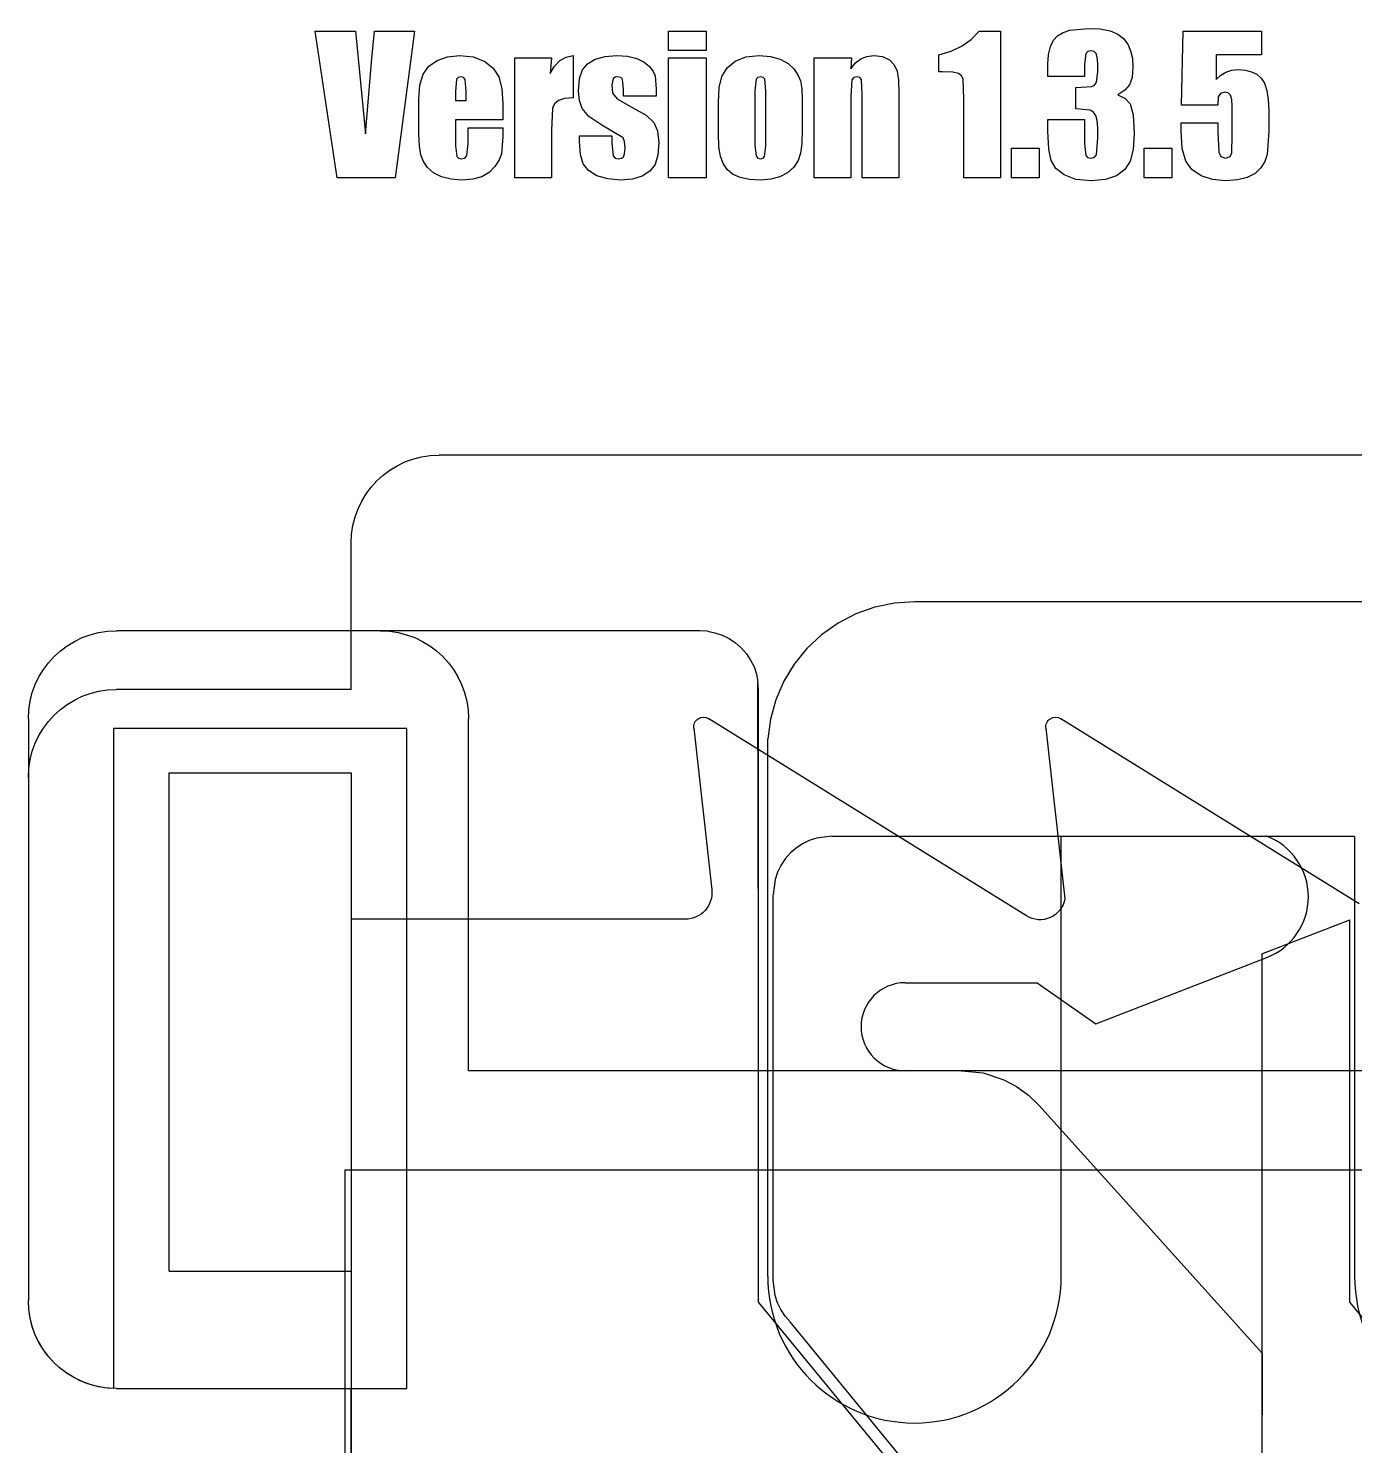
# Model space of a CAD drawing. Header units: millimetres. Extents: x -658 to 1307, y -81 to 472.
# Drawn here: x 584.38 to 629.58, y 417.04 to 465.36 of the extents above; entities that cross this region are included whole.
import ezdxf

# ---------------------------------------------------------------- set-up
doc = ezdxf.new("R2010")
doc.units = ezdxf.units.MM
doc.layers.get('0').update_dxf_attribs({"true_color": 0xffffff})
for name, color, linetype, true_color in [('gears', 134, 'Continuous', 0x009987), ('Layer2', 36, 'Continuous', 0x664400), ('Layer3', 134, 'Continuous', 0x009987), ('Layer4', 252, 'Continuous', 0x777799), ('Layer5', 134, 'Continuous', 0x009987), ('version_135', 190, 'Continuous', 0x9900ff)]:
    doc.layers.add(name, color=color, linetype=linetype, true_color=true_color)

# ---------------------------------------------------------------- blocks, each defined once
blk = doc.blocks.new('Group_21')
for p, q in [((2.224, 95.786, 0.001), (2.223, 95.786, -4.499)), ((2.608, 95.863, 0.001), (2.608, 95.863, -4.499)), ((97.2, 95.888), (3, 95.888, 0.001)), ((97.2, 95.888, -4.5), (3, 95.888, -4.499)), ((3, 95.888, 0.001), (3, 95.888, -4.499)), ((1.174, 95.268, 0.001), (1.174, 95.268, -4.499)), ((1.5, 95.486, 0.001), (1.5, 95.486, -4.499)), ((1.852, 95.66, 0.001), (1.852, 95.66, -4.499)), ((0.62, 94.715, 0.001), (0.62, 94.715, -4.499)), ((0.879, 95.01, 0.001), (0.879, 95.01, -4.499)), ((0.402, 94.388, 0.001), (0.402, 94.388, -4.499)), ((0.228, 94.036, 0.001), (0.228, 94.036, -4.499)), ((0.026, 93.28, 0.001), (0.026, 93.28, -4.499)), ((0.102, 93.665, 0.001), (0.102, 93.665, -4.499)), ((0, 87.899, -0.001), (0, 92.888, 0.001)), ((0, 87.899, -4.501), (0, 92.888, -4.499)), ((0, 92.888, 0.001), (0, 92.888, -4.499)), ((19.2, 90.888), (18.517, 90.841)), ((19.2, 90.888, -4.5), (18.517, 90.841, -4.5)), ((97.2, 90.888), (19.2, 90.888)), ((97.2, 90.888, -4.5), (19.2, 90.888, -4.5)), ((19.2, 90.888), (19.2, 90.888, -4.5)), ((17.201, 90.472), (16.593, 90.157)), ((17.201, 90.472, -4.5), (16.593, 90.157, -4.5)), ((17.846, 90.702), (17.201, 90.472)), ((17.846, 90.702, -4.5), (17.201, 90.472, -4.5)), ((17.201, 90.472), (17.201, 90.472, -4.5)), ((18.517, 90.841), (17.846, 90.702)), ((18.517, 90.841, -4.5), (17.846, 90.702, -4.5)), ((17.846, 90.702), (17.846, 90.702, -4.5)), ((18.517, 90.841), (18.517, 90.841, -4.5)), ((16.593, 90.157), (16.034, 89.761)), ((16.593, 90.157, -4.5), (16.034, 89.761, -4.5)), ((16.593, 90.157), (16.593, 90.157, -4.5)), ((16.034, 89.761), (15.533, 89.293)), ((16.034, 89.761, -4.5), (15.533, 89.293, -4.5)), ((16.034, 89.761), (16.034, 89.761, -4.5)), ((15.533, 89.293), (15.102, 88.762)), ((15.533, 89.293, -4.5), (15.102, 88.762, -4.5)), ((15.533, 89.293), (15.533, 89.293, -4.5)), ((15.102, 88.762), (14.747, 88.176)), ((15.102, 88.762, -4.5), (14.747, 88.176, -4.5)), ((14.747, 88.176), (14.475, 87.547)), ((14.747, 88.176, -4.5), (14.475, 87.547, -4.5)), ((14.747, 88.176), (14.747, 88.176, -4.5)), ((-9.5, 87.498, 0.001), (-9.5, 87.498, -4.499)), ((-9.148, 87.671, 0.001), (-9.148, 87.671, -4.499)), ((-8.776, 87.797, 0.001), (-8.777, 87.797, -4.499)), ((-8.392, 87.874, 0.001), (-8.392, 87.874, -4.499)), ((0, 87.899, -0.001), (-8, 87.899, 0.001)), ((0, 87.899, -4.501), (-8, 87.899, -4.499)), ((-8, 87.899, 0.001), (-8, 87.899, -4.499)), ((0, 87.899, -0.001), (0, 87.899, -4.501)), ((14.475, 87.547), (14.291, 86.888)), ((14.475, 87.547, -4.5), (14.291, 86.888, -4.5)), ((14.475, 87.547), (14.475, 87.547, -4.5)), ((-10.121, 87.021, 0.001), (-10.121, 87.021, -4.499)), ((-9.826, 87.28, 0.001), (-9.826, 87.28, -4.499)), ((-10.38, 86.726, 0.001), (-10.38, 86.726, -4.499)), ((14.291, 86.888), (14.199, 86.209)), ((14.291, 86.888, -4.5), (14.199, 86.209, -4.5)), ((14.291, 86.888), (14.291, 86.888, -4.5)), ((-10.772, 86.047, 0.001), (-10.772, 86.048, -4.499)), ((-10.598, 86.399, 0.001), (-10.598, 86.399, -4.499)), ((14.2, 67.888), (14.199, 86.209)), ((14.2, 67.888, -4.5), (14.199, 86.209, -4.5)), ((14.199, 86.209), (14.199, 86.209, -4.5)), ((-10.898, 85.676, 0.001), (-10.898, 85.676, -4.499)), ((-10.974, 85.291, 0.001), (-10.974, 85.291, -4.499)), ((-11, 84.899, 0.001), (-11, 67.063, 0.003)), ((-11, 84.899, -4.499), (-11, 67.063, -4.497)), ((-11, 84.899, 0.001), (-11, 84.899, -4.499)), ((34.2, 82.888), (24.2, 82.888)), ((24.2, 67.888), (24.2, 82.888)), ((24.2, 67.888, -4.5), (24.2, 82.888, -4.5)), ((34.2, 82.888, -4.5), (24.2, 82.888, -4.5)), ((24.2, 82.888), (24.2, 82.888, -4.5)), ((34.2, 82.888), (34.2, 67.888)), ((34.2, 82.888, -4.5), (34.2, 67.888, -4.5)), ((34.2, 82.888), (34.2, 82.888, -4.5)), ((14.2, 67.888), (14.2, 67.888, -4.5)), ((24.2, 67.888), (24.2, 67.888, -4.5)), ((34.2, 67.888), (34.2, 67.888, -4.5)), ((-11, 67.063, 0.003), (-11, 67.063, -4.497)), ((-10.974, 66.671, 0.003), (-10.974, 66.671, -4.497)), ((-10.898, 66.287, 0.003), (-10.898, 66.287, -4.497)), ((14.37, 66.594), (14.37, 66.594, -4.5)), ((24.03, 66.594), (24.03, 66.594, -4.5)), ((-10.772, 65.915, 0.003), (-10.772, 65.915, -4.497)), ((-10.598, 65.563, 0.003), (-10.598, 65.563, -4.497)), ((-10.38, 65.237, 0.003), (-10.38, 65.237, -4.497)), ((14.87, 65.388), (14.87, 65.388, -4.5)), ((23.53, 65.388), (23.53, 65.388, -4.5)), ((-10.121, 64.942, 0.003), (-10.121, 64.942, -4.497)), ((-9.826, 64.683, 0.003), (-9.826, 64.683, -4.497)), ((-9.5, 64.465, 0.003), (-9.5, 64.465, -4.497)), ((-9.148, 64.291, 0.003), (-9.148, 64.291, -4.497)), ((15.664, 64.353), (15.664, 64.353, -4.5)), ((22.736, 64.353), (22.735, 64.353, -4.5)), ((-8.776, 64.165, 0.003), (-8.777, 64.165, -4.497)), ((-8.392, 64.089, 0.003), (-8.392, 64.089, -4.497)), ((-8, 64.063, 0.003), (0, 64.063, 0.003)), ((-8, 64.063, -4.497), (0, 64.063, -4.497)), ((-8, 64.063, 0.003), (-8, 64.063, -4.497)), ((0, -10.314, 0), (0, 64.063, 0.003)), ((0, -10.314, -4.5), (0, 64.063, -4.497)), ((0, 64.063, 0.003), (0, 64.063, -4.497)), ((16.7, 63.558), (16.7, 63.558, -4.5)), ((21.7, 63.558), (21.7, 63.558, -4.5)), ((17.906, 63.059), (17.906, 63.059, -4.5)), ((19.2, 62.888), (19.2, 62.888, -4.5)), ((20.494, 63.059), (20.494, 63.059, -4.5))]:
    blk.add_line(p, q)
at = {"color": 153, "true_color": 0x6495ed}
blk.add_line((15.102, 88.762), (15.102, 88.762, -4.5), dxfattribs=at)
at = {"extrusion": (0, 0, -1)}
for centre, start, end in [((-3, 92.888, -0.001), 360, 90), ((-3, 92.888, 4.499), 0, 90), ((8, 84.899, -0.001), 360, 90), ((8, 84.899, 4.499), 360, 90), ((8, 67.063, -0.003), 270, 360), ((8, 67.063, 4.497), 270, 360)]:
    blk.add_arc(centre, 3, start, end, dxfattribs=at)
for centre, end in [((19.2, 67.888), 0), ((19.2, 67.888, -4.5), 0), ((39.2, 67.888, -4.5), 360)]:
    blk.add_arc(centre, 5, 180, end)
blk = doc.blocks.new('Group_6')
for p, q in [((84.553, 100.05, 5), (84.318, 99.935, 5)), ((84.553, 100.05, 0), (84.318, 99.935, 0)), ((84.8, 100.134, 5), (84.553, 100.05, 5)), ((84.8, 100.134, 0), (84.553, 100.05, 0)), ((84.553, 100.05, 5), (84.553, 100.05, 0)), ((85.057, 100.185, 5), (84.8, 100.134, 5)), ((85.057, 100.185, 0), (84.8, 100.134, 0)), ((84.8, 100.134, 5), (84.8, 100.134, 0)), ((85.057, 100.185, 5), (85.057, 100.185, 0)), ((105.592, 100.177, 0), (105.592, 100.177, 5)), ((105.976, 100.1, 0), (105.976, 100.1, 5)), ((83.904, 99.617, 5), (83.731, 99.42, 5)), ((83.904, 99.617, 0), (83.731, 99.42, 0)), ((84.1, 99.789, 5), (83.904, 99.617, 5)), ((84.1, 99.789, 0), (83.904, 99.617, 0)), ((83.904, 99.617, 5), (83.904, 99.617, 0)), ((84.318, 99.935, 5), (84.1, 99.789, 5)), ((84.318, 99.935, 0), (84.1, 99.789, 0)), ((84.1, 99.789, 5), (84.1, 99.789, 0)), ((84.318, 99.935, 5), (84.318, 99.935, 0)), ((106.348, 99.974, 0), (106.348, 99.974, 5)), ((106.7, 99.801, 0), (106.7, 99.801, 5)), ((107.026, 99.583, 0), (107.026, 99.583, 5)), ((83.586, 99.203, 5), (83.47, 98.968, 5)), ((83.586, 99.203, 0), (83.47, 98.968, 0)), ((83.731, 99.42, 5), (83.586, 99.203, 5)), ((83.731, 99.42, 0), (83.586, 99.203, 0)), ((83.586, 99.203, 5), (83.586, 99.203, 0)), ((83.731, 99.42, 5), (83.731, 99.42, 0)), ((107.321, 99.324, 0), (107.321, 99.324, 5)), ((83.386, 98.72, 5), (83.335, 98.464, 5)), ((83.386, 98.72, 0), (83.335, 98.464, 0)), ((83.47, 98.968, 5), (83.386, 98.72, 5)), ((83.47, 98.968, 0), (83.386, 98.72, 0)), ((83.386, 98.72, 5), (83.386, 98.72, 0)), ((83.47, 98.968, 5), (83.47, 98.968, 0)), ((107.58, 99.029, 0), (107.58, 99.029, 5)), ((107.798, 98.703, 0), (107.798, 98.703, 5)), ((83.335, 98.464, 5), (83.335, 98.464, 0)), ((107.972, 98.351, 0), (107.972, 98.351, 5)), ((108.098, 97.979, 0), (108.098, 97.979, 5)), ((108.174, 97.594, 0), (108.174, 97.594, 5)), ((108.174, 76.975, 0), (108.174, 76.975, 5)), ((108.098, 76.59, 0), (108.098, 76.59, 5)), ((107.798, 75.866, 0), (107.798, 75.866, 5)), ((107.972, 76.218, 0), (107.972, 76.218, 5)), ((107.58, 75.54, 0), (107.58, 75.54, 5)), ((107.026, 74.986, 0), (107.026, 74.986, 5)), ((107.321, 75.245, 0), (107.321, 75.245, 5)), ((105.976, 74.468, 0), (105.976, 74.468, 5)), ((106.348, 74.595, 0), (106.348, 74.594, 5)), ((106.7, 74.768, 0), (106.7, 74.768, 5)), ((105.592, 74.392, 0), (105.592, 74.392, 5))]:
    blk.add_line(p, q)
at = {"color": 7, "true_color": 0xffffff}
for p, q in [((85.057, 100.185, 5), (85.318, 100.203, 5)), ((85.057, 100.185, 0), (105.2, 100.203, 0)), ((85.318, 100.203, 5), (105.2, 100.203, 5)), ((105.2, 100.203, 0), (105.2, 100.203, 5)), ((83.318, 89.063, 0), (83.335, 98.464, 0)), ((83.318, 98.203, 5), (83.335, 98.464, 5)), ((83.318, 89.063, 5), (83.318, 98.203, 5)), ((108.2, 97.203, 0), (108.2, 77.366, 0)), ((108.2, 97.203, 5), (108.2, 77.366, 5)), ((108.2, 97.203, 0), (108.2, 97.203, 5)), ((95.3, 96.866, 0), (105.3, 96.866, 0)), ((95.3, 74.366, 0), (95.3, 96.866, 0)), ((95.3, 96.866, 5), (105.3, 96.866, 5)), ((95.3, 74.366, 5), (95.3, 96.866, 5)), ((95.3, 96.866, 0), (95.3, 96.866, 5)), ((105.3, 96.866, 0), (105.3, 74.366, 0)), ((105.3, 96.866, 5), (105.3, 74.366, 5)), ((105.3, 96.866, 0), (105.3, 96.866, 5)), ((63.168, 77.298, 0), (63.168, 90.351, 0.001)), ((66.168, 89.189, 0.001), (63.168, 90.351, 0.001)), ((63.168, 77.298, 5), (63.168, 90.351, 5.001)), ((66.168, 89.189, 5.001), (63.168, 90.351, 5.001)), ((63.168, 90.351, 0.001), (63.168, 90.351, 5.001)), ((66.168, 89.189, 0.001), (66.168, 6.143, 0)), ((66.168, 89.189, 5.001), (66.168, 6.143, 5)), ((66.168, 89.189, 0.001), (66.168, 89.189, 5.001)), ((83.318, 77.298, 0), (83.318, 89.063, 0)), ((83.318, 77.298, 5), (83.318, 89.063, 5)), ((83.318, 89.063, 0), (83.318, 89.063, 5)), ((108.2, 77.366, 0), (108.2, 77.366, 5)), ((63.168, 77.298, 0), (52.319, 64.109, 0)), ((63.168, 77.298, 5), (52.319, 64.109, 5)), ((63.168, 77.298, 0), (63.168, 77.298, 5)), ((83.318, 77.298, 0), (72.469, 64.109, 0)), ((83.318, 77.298, 5), (72.469, 64.109, 5)), ((83.318, 77.298, 0), (83.318, 77.298, 5)), ((97.2, 74.366, 0), (95.3, 74.366, 0)), ((97.2, 74.366, 5), (95.3, 74.366, 5)), ((95.3, 74.366, 0), (95.3, 74.366, 5)), ((97.2, 74.366, 0), (97.2, 0)), ((97.2, 74.366, 5), (97.2, 0, 5)), ((97.2, 74.366, 0), (97.2, 74.366, 5)), ((105.3, 74.366, 0), (105.3, 74.366, 5))]:
    blk.add_line(p, q, dxfattribs=at)
for centre, start, end in [((105.2, 97.203, 0), 360, 90), ((105.2, 97.203, 5), 360, 90), ((105.2, 77.366, 0), 271.9092, 0), ((105.2, 77.366, 5), 271.9092, 0)]:
    blk.add_arc(centre, 3, start, end, dxfattribs=at)
blk = doc.blocks.new('Group_23')
for p, q in [((2, 81.732), (1.782, 81.587)), ((2, 81.732, 3.2), (1.782, 81.587, 3.2)), ((2.235, 81.848), (2, 81.732)), ((2.235, 81.848, 3.2), (2, 81.732, 3.2)), ((2, 81.732), (2, 81.732, 3.2)), ((2.482, 81.932), (2.235, 81.848)), ((2.482, 81.932, 3.2), (2.235, 81.848, 3.2)), ((2.235, 81.848), (2.235, 81.848, 3.2)), ((2.482, 81.932), (2.482, 81.932, 3.2)), ((3, 82), (3, 82, 3.2)), ((17.824, 82), (17.824, 82, 3.2)), ((18.22, 81.799), (18.22, 81.799, 3.2)), ((1.413, 81.218), (1.268, 81)), ((1.413, 81.218, 3.2), (1.268, 81, 3.2)), ((1.586, 81.414), (1.413, 81.218)), ((1.586, 81.414, 3.2), (1.413, 81.218, 3.2)), ((1.413, 81.218), (1.413, 81.218, 3.2)), ((1.782, 81.587), (1.586, 81.414)), ((1.782, 81.587, 3.2), (1.586, 81.414, 3.2)), ((1.586, 81.414), (1.586, 81.414, 3.2)), ((1.782, 81.587), (1.782, 81.587, 3.2)), ((18.568, 81.523), (18.568, 81.523, 3.2)), ((18.854, 81.184), (18.854, 81.184, 3.2)), ((1.152, 80.765), (1.068, 80.518)), ((1.152, 80.765, 3.2), (1.068, 80.518, 3.2)), ((1.268, 81), (1.152, 80.765)), ((1.268, 81, 3.2), (1.152, 80.765, 3.2)), ((1.152, 80.765), (1.152, 80.765, 3.2)), ((1.268, 81), (1.268, 81, 3.2)), ((19.067, 80.794), (19.067, 80.794, 3.2)), ((1.068, 80.518), (1.068, 80.518, 3.2)), ((19.199, 80.37), (19.199, 80.37, 3.2)), ((1, 80), (1, 80, 3.2)), ((19.243, 79.928), (19.243, 79.928, 3.2)), ((19.199, 79.487), (19.199, 79.487, 3.2)), ((19.067, 79.062), (19.067, 79.062, 3.2)), ((18.568, 78.333), (18.568, 78.333, 3.2)), ((18.854, 78.673), (18.854, 78.673, 3.2)), ((17.824, 77.857), (17.824, 77.857, 3.2)), ((18.22, 78.058), (18.22, 78.058, 3.2)), ((5.112, 76.949), (5.112, 76.949, 3.2)), ((5.5, 77), (5.5, 77, 3.2)), ((10, 77), (10, 77, 3.2)), ((4.439, 76.561), (4.439, 76.561, 3.2)), ((4.75, 76.799), (4.75, 76.799, 3.2)), ((4.051, 75.888), (4.051, 75.888, 3.2)), ((4.201, 76.25), (4.201, 76.25, 3.2)), ((4, 75.5), (4, 75.5, 3.2)), ((12, 75.6), (12, 75.6, 3.2)), ((4.051, 75.112), (4.051, 75.112, 3.2)), ((4.201, 74.75), (4.201, 74.75, 3.2)), ((4.439, 74.439), (4.439, 74.439, 3.2)), ((4.75, 74.201), (4.75, 74.201, 3.2)), ((5.112, 74.051), (5.112, 74.051, 3.2)), ((5.5, 74), (5.5, 74, 3.2)), ((7.418, 74), (7.418, 74, 3.2)), ((8.157, 73.922), (8.157, 73.922, 3.2)), ((8.863, 73.693), (8.863, 73.693, 3.2)), ((9.301, 73.46), (9.301, 73.46, 3.2)), ((9.702, 73.168), (9.702, 73.168, 3.2)), ((10.059, 72.824), (10.059, 72.824, 3.2)), ((1, 66.854), (1, 66.854, 3.2)), ((1.152, 66.088, 0), (1.068, 66.336, 0)), ((1.152, 66.088, 3.2), (1.068, 66.336, 3.2)), ((1.068, 66.336, 0), (1.068, 66.336, 3.2)), ((1.268, 65.854, 0), (1.152, 66.088, 0)), ((1.268, 65.854, 3.2), (1.152, 66.088, 3.2)), ((1.152, 66.088, 0), (1.152, 66.088, 3.2)), ((1.413, 65.636, 0), (1.268, 65.854, 0)), ((1.413, 65.636, 3.2), (1.268, 65.854, 3.2)), ((1.268, 65.854, 0), (1.268, 65.854, 3.2)), ((1.586, 65.439, 0), (1.413, 65.636, 0)), ((1.586, 65.439, 3.2), (1.413, 65.636, 3.2)), ((1.413, 65.636, 0), (1.413, 65.636, 3.2)), ((11.868, 52.903, 0), (1.586, 65.439, 0)), ((11.868, 52.903, 3.2), (1.586, 65.439, 3.2)), ((1.586, 65.439, 0), (1.586, 65.439, 3.2)), ((17.63, -5.06, 0), (17.676, 64.36, 0)), ((17.63, -5.06, 3.2), (17.676, 64.36, 3.2)), ((17.676, 64.36, 0), (17.676, 64.36, 3.2))]:
    blk.add_line(p, q)
at = {"color": 251, "true_color": 0x565656}
for p, q in [((3, 82), (2.482, 81.932)), ((3, 82, 3.2), (2.482, 81.932, 3.2)), ((3, 82), (17.824, 82)), ((3, 82, 3.2), (17.824, 82, 3.2)), ((1.068, 80.518), (1, 80)), ((1.068, 80.518, 3.2), (1, 80, 3.2)), ((1, 66.854), (1, 80)), ((1, 66.854, 3.2), (1, 80, 3.2)), ((12, 75.6), (17.824, 77.857)), ((12, 75.6, 3.2), (17.824, 77.857, 3.2)), ((5.5, 77), (10, 77)), ((5.5, 77, 3.2), (10, 77, 3.2)), ((10, 77), (12, 75.6)), ((10, 77, 3.2), (12, 75.6, 3.2)), ((7.418, 74), (5.5, 74)), ((7.418, 74, 3.2), (5.5, 74, 3.2)), ((7.418, 74), (8.157, 73.922)), ((7.418, 74, 3.2), (8.157, 73.922, 3.2)), ((8.157, 73.922), (8.863, 73.693)), ((8.157, 73.922, 3.2), (8.863, 73.693, 3.2)), ((8.863, 73.693), (9.301, 73.46)), ((8.863, 73.693, 3.2), (9.301, 73.46, 3.2)), ((9.301, 73.46), (9.702, 73.168)), ((9.301, 73.46, 3.2), (9.702, 73.168, 3.2)), ((9.702, 73.168), (10.059, 72.824)), ((9.702, 73.168, 3.2), (10.059, 72.824, 3.2)), ((10.059, 72.824), (17.676, 64.36, 0)), ((10.059, 72.824, 3.2), (17.676, 64.36, 3.2)), ((1.068, 66.336, 0), (1, 66.854)), ((1.068, 66.336, 3.2), (1, 66.854, 3.2))]:
    blk.add_line(p, q, dxfattribs=at)
for centre, radius, start, end in [((17.021, 79.928), 2.222, 291.1805, 68.8195), ((17.021, 79.928, 3.2), 2.222, 291.1805, 68.8195), ((5.5, 75.5), 1.5, 90, 270), ((5.5, 75.5, 3.2), 1.5, 90, 270)]:
    blk.add_arc(centre, radius, start, end, dxfattribs=at)
blk = doc.blocks.new('Group_25')
at = {"color": 7, "true_color": 0xffffff}
for p, q in [((12, 89.888, 0.002), (3, 89.888, 0.002)), ((12, 89.888, 4.502), (3, 89.888, 4.502)), ((3, 89.888, 0.002), (3, 89.888, 4.502)), ((12, 89.888, 0.002), (12, 89.888, 4.502)), ((0, 86.888, 0.002), (0, 67.052, 0.004)), ((0, 86.888, 4.502), (0, 67.052, 4.504)), ((0, 86.888, 0.002), (0, 86.888, 4.502)), ((15, 74.888, 0.004), (15, 86.888, 0.002)), ((15, 74.888, 4.504), (15, 86.888, 4.502)), ((15, 86.888, 0.002), (15, 86.888, 4.502)), ((4.8, 68.052, 0.004), (4.8, 85.042, 0.003)), ((4.8, 85.042, 0.003), (11, 85.042, 0.003)), ((4.8, 68.052, 4.504), (4.8, 85.042, 4.503)), ((4.8, 85.042, 4.503), (11, 85.042, 4.503)), ((4.8, 85.042, 0.003), (4.8, 85.042, 4.503)), ((11, 85.042, 0.003), (11, 68.052, 0.004)), ((11, 85.042, 4.503), (11, 68.052, 4.504)), ((11, 85.042, 0.003), (11, 85.042, 4.503)), ((108.2, 74.888, 0.004), (15, 74.888, 0.004)), ((108.2, 74.888, 4.504), (15, 74.888, 4.504)), ((15, 74.888, 0.004), (15, 74.888, 4.504)), ((4.8, 68.052, 0.004), (11, 68.052, 0.004)), ((4.8, 68.052, 4.504), (11, 68.052, 4.504)), ((4.8, 68.052, 0.004), (4.8, 68.052, 4.504)), ((11, 68.052, 0.004), (11, 68.052, 4.504)), ((0, 67.052, 0.004), (0, 67.052, 4.504)), ((3, 64.052, 0.004), (11, 64.052, 0.004)), ((3, 64.052, 4.504), (11, 64.052, 4.504)), ((3, 64.052, 0.004), (3, 64.052, 4.504)), ((11, 64.052, 0.004), (11, -10.314, 0.003)), ((11, 64.052, 4.504), (11, -10.314, 4.503)), ((11, 64.052, 0.004), (11, 64.052, 4.504))]:
    blk.add_line(p, q, dxfattribs=at)
for p, q in [((1.5, 89.486, 0.002), (1.5, 89.486, 4.502)), ((1.852, 89.66, 0.002), (1.852, 89.66, 4.502)), ((2.224, 89.786, 0.002), (2.224, 89.786, 4.502)), ((2.608, 89.863, 0.002), (2.608, 89.863, 4.502)), ((12.392, 89.863, 0.002), (12.392, 89.863, 4.502)), ((12.776, 89.786, 0.002), (12.776, 89.786, 4.502)), ((13.148, 89.66, 0.002), (13.148, 89.66, 4.502)), ((13.5, 89.486, 0.002), (13.5, 89.486, 4.502)), ((0.879, 89.01, 0.002), (0.879, 89.01, 4.502)), ((1.174, 89.268, 0.002), (1.174, 89.268, 4.502)), ((13.826, 89.268, 0.002), (13.826, 89.268, 4.502)), ((14.121, 89.01, 0.002), (14.121, 89.01, 4.502)), ((0.62, 88.715, 0.002), (0.62, 88.715, 4.502)), ((14.38, 88.715, 0.002), (14.38, 88.715, 4.502)), ((0.228, 88.036, 0.002), (0.228, 88.036, 4.502)), ((0.402, 88.388, 0.002), (0.402, 88.388, 4.502)), ((14.598, 88.388, 0.002), (14.598, 88.388, 4.502)), ((14.772, 88.036, 0.002), (14.772, 88.036, 4.502)), ((0.102, 87.665, 0.002), (0.102, 87.665, 4.502)), ((14.898, 87.665, 0.002), (14.898, 87.665, 4.502)), ((0.026, 87.28, 0.002), (0.026, 87.28, 4.502)), ((14.974, 87.28, 0.002), (14.974, 87.28, 4.502)), ((0.026, 66.66, 0.004), (0.026, 66.66, 4.504)), ((0.102, 66.275, 0.004), (0.102, 66.275, 4.504)), ((0.228, 65.904, 0.004), (0.228, 65.904, 4.504)), ((0.402, 65.552, 0.004), (0.402, 65.552, 4.504)), ((0.62, 65.225, 0.004), (0.62, 65.226, 4.504)), ((0.879, 64.93, 0.004), (0.879, 64.931, 4.504)), ((1.174, 64.672, 0.004), (1.174, 64.672, 4.504)), ((1.5, 64.454, 0.004), (1.5, 64.454, 4.504)), ((1.852, 64.28, 0.004), (1.852, 64.28, 4.504)), ((2.224, 64.154, 0.004), (2.224, 64.154, 4.504)), ((2.608, 64.077, 0.004), (2.608, 64.078, 4.504))]:
    blk.add_line(p, q)
at = {"color": 7, "true_color": 0xffffff, "extrusion": (0, 0, -1)}
for centre, start, end in [((-3, 86.888, -0.002), 0, 90), ((-3, 86.888, -4.502), 0, 90), ((-12, 86.888, -0.002), 90, 180), ((-12, 86.888, -4.502), 90, 180), ((-3, 67.052, -0.004), 270, 0), ((-3, 67.052, -4.504), 270, 0)]:
    blk.add_arc(centre, 3, start, end, dxfattribs=at)
blk = doc.blocks.new('Group_29')
for p, q in [((11.782, 81.683, 0.004), (11.782, 81.683, 3.204)), ((11.832, 81.721, 0.004), (11.832, 81.721, 3.204)), ((11.887, 81.75, 0.004), (11.887, 81.75, 3.204)), ((11.948, 81.767, 0.004), (11.948, 81.767, 3.204)), ((12.01, 81.773, 0.004), (12.01, 81.773, 3.204)), ((12.072, 81.768, 0.004), (12.072, 81.768, 3.204)), ((12.133, 81.751, 0.004), (12.133, 81.751, 3.204)), ((23.782, 81.683, 0.004), (23.782, 81.683, 3.204)), ((23.832, 81.721, 0.004), (23.832, 81.721, 3.204)), ((23.887, 81.75, 0.004), (23.887, 81.75, 3.204)), ((23.948, 81.767, 0.004), (23.948, 81.767, 3.204)), ((24.01, 81.773, 0.004), (24.01, 81.773, 3.204)), ((24.072, 81.768, 0.004), (24.072, 81.768, 3.204)), ((24.133, 81.751, 0.004), (24.133, 81.751, 3.204)), ((11.675, 81.462, 0.004), (11.675, 81.462, 3.204)), ((11.686, 81.524, 0.004), (11.686, 81.524, 3.204)), ((11.708, 81.583, 0.004), (11.708, 81.583, 3.204)), ((11.74, 81.636, 0.004), (11.74, 81.636, 3.204)), ((23.675, 81.462, 0.004), (23.675, 81.462, 3.204)), ((23.686, 81.524, 0.004), (23.686, 81.524, 3.204)), ((23.708, 81.583, 0.004), (23.708, 81.583, 3.204)), ((23.74, 81.636, 0.004), (23.74, 81.636, 3.204)), ((12.205, 75.397, 0.004), (12.205, 75.397, 3.204)), ((12.252, 75.514, 0.004), (12.252, 75.514, 3.204)), ((12.281, 75.637, 0.004), (12.281, 75.637, 3.204)), ((12.294, 75.762, 0.004), (12.294, 75.762, 3.204)), ((24.288, 75.446, 0.004), (24.288, 75.446, 3.204)), ((11.643, 74.923, 0.004), (11.643, 74.923, 3.204)), ((11.761, 74.967, 0.004), (11.761, 74.967, 3.204)), ((11.873, 75.026, 0.004), (11.873, 75.026, 3.204)), ((11.974, 75.1, 0.004), (11.974, 75.1, 3.204)), ((12.065, 75.188, 0.004), (12.065, 75.188, 3.204)), ((12.142, 75.288, 0.004), (12.142, 75.288, 3.204)), ((23.147, 74.935, 0.004), (23.147, 74.935, 3.204)), ((23.696, 74.898, 0.004), (23.696, 74.898, 3.204)), ((23.827, 74.944, 0.004), (23.827, 74.944, 3.204)), ((23.95, 75.012, 0.004), (23.95, 75.012, 3.204)), ((24.06, 75.098, 0.004), (24.06, 75.098, 3.204)), ((24.155, 75.201, 0.004), (24.155, 75.201, 3.204)), ((24.231, 75.318, 0.004), (24.231, 75.318, 3.204)), ((11.52, 74.897, 0.004), (11.52, 74.897, 3.204)), ((23.304, 74.888, 0.004), (23.304, 74.888, 3.204)), ((23.418, 74.871, 0.004), (23.418, 74.871, 3.204)), ((23.558, 74.873, 0.004), (23.558, 74.873, 3.204)), ((23.643, 74.888, 0.004), (23.643, 74.888, 3.204))]:
    blk.add_line(p, q)
at = {"color": 7, "true_color": 0xffffff}
for p, q in [((23.022, 74.998, 0.004), (12.189, 81.723, 0.004)), ((23.022, 74.998, 3.204), (12.189, 81.723, 3.204)), ((12.189, 81.723, 0.004), (12.189, 81.723, 3.204)), ((34.35, 75.416, 0.004), (24.189, 81.723, 0.004)), ((34.35, 75.416, 3.204), (24.189, 81.723, 3.204)), ((24.189, 81.723, 0.004), (24.189, 81.723, 3.204)), ((11.677, 81.399, 0.004), (12.289, 75.888, 0.004)), ((11.677, 81.399, 3.204), (12.289, 75.888, 3.204)), ((11.677, 81.399, 0.004), (11.677, 81.399, 3.204)), ((23.677, 81.399, 0.004), (24.323, 75.581, 0.004)), ((23.677, 81.399, 3.204), (24.323, 75.581, 3.204)), ((23.677, 81.399, 0.004), (23.677, 81.399, 3.204)), ((12.289, 75.888, 0.004), (12.289, 75.888, 3.204)), ((24.323, 75.581, 0.004), (24.323, 75.581, 3.204)), ((23.022, 74.998, 0.004), (23.022, 74.998, 3.204)), ((0, 74.888, 0.004), (0, -15.48, 0.006)), ((9.7, 74.888, 0.004), (0, 74.888, 0.004)), ((9.7, 74.888, 3.204), (0, 74.888, 3.204)), ((0, 74.888, 3.204), (0, -15.48, 3.206)), ((0, 74.888, 0.004), (0, 74.888, 3.204)), ((11.394, 74.888, 0.004), (9.7, 74.888, 0.004)), ((11.394, 74.888, 3.204), (9.7, 74.888, 3.204)), ((9.7, 74.888, 0.004), (9.7, 74.888, 3.204)), ((11.394, 74.888, 0.004), (11.394, 74.888, 3.204))]:
    blk.add_line(p, q, dxfattribs=at)
at = {"color": 7, "true_color": 0xffffff, "extrusion": (0, 0, -1)}
for centre, radius, start, end in [((-12.011, 81.437, -0.004), 0.337, 353.6598, 121.8274), ((-12.011, 81.437, -3.204), 0.337, 353.6598, 121.8274), ((-24.011, 81.437, -0.004), 0.337, 353.6598, 121.8274), ((-24.011, 81.437, -3.204), 0.337, 353.6598, 121.8274), ((-11.394, 75.789, -0.004), 0.901, 173.6598, 270), ((-11.394, 75.789, -3.204), 0.901, 173.6598, 270), ((-23.476, 75.729, -0.004), 0.86, 189.9219, 301.8274), ((-23.476, 75.729, -3.204), 0.86, 189.9219, 301.8274)]:
    blk.add_arc(centre, radius, start, end, dxfattribs=at)
blk = doc.blocks.new('Group_31')
at = {"color": 7, "true_color": 0xffffff}
for p, q in [((0, 15.817, 0.004), (0, 0, 0.003)), ((0, 15.817, 0.004), (97.2, 15.817, 0.004)), ((0, 15.817, 0.004), (0, 15.816, 4.504)), ((0, 15.816, 4.504), (97.2, 15.816, 4.504)), ((0, 15.816, 4.504), (0, -0.001, 4.503))]:
    blk.add_line(p, q, dxfattribs=at)
blk = doc.blocks.new('Version_1_3_5')
for p, q in [((0.714, 0.099, 0.025), (-0.037, 5.099, 0.025)), ((-0.037, 5.099, 0.025), (1.334, 5.099, 0.025)), ((1.334, 5.099, 0.025), (1.675, 1.603, 0.025)), ((1.98, 5.099, 0.025), (3.351, 5.099, 0.025)), ((3.351, 5.099, 0.025), (2.689, 0.099, 0.025)), ((12.007, 4.447, 0.025), (12.007, 5.099, 0.025)), ((12.007, 5.099, 0.025), (13.292, 5.099, 0.025)), ((13.292, 5.099, 0.025), (13.292, 4.447, 0.025)), ((22.323, 4.822, 0.025), (22.585, 5.099, 0.025)), ((22.585, 5.099, 0.025), (23.32, 5.099, 0.025)), ((23.32, 5.099, 0.025), (23.32, 0.099, 0.025)), ((25.119, 4.791, 0.025), (25.263, 4.946, 0.025)), ((25.263, 4.946, 0.025), (25.45, 5.056, 0.025)), ((25.45, 5.056, 0.025), (25.686, 5.135, 0.025)), ((25.686, 5.135, 0.025), (26.303, 5.198, 0.025)), ((26.303, 5.198, 0.025), (26.714, 5.176, 0.025)), ((26.714, 5.176, 0.025), (27.052, 5.11, 0.025)), ((27.052, 5.11, 0.025), (27.319, 5.001, 0.025)), ((27.319, 5.001, 0.025), (27.514, 4.849, 0.025)), ((27.514, 4.849, 0.025), (27.653, 4.658, 0.025)), ((29.487, 2.579, 0.025), (29.54, 5.099, 0.025)), ((29.54, 5.099, 0.025), (32.217, 5.099, 0.025)), ((32.217, 5.099, 0.025), (32.217, 4.299, 0.025)), ((13.292, 4.447, 0.025), (12.007, 4.447, 0.025)), ((21.211, 4.298, 0.025), (21.636, 4.421, 0.025)), ((21.636, 4.421, 0.025), (22.007, 4.596, 0.025)), ((22.007, 4.596, 0.025), (22.323, 4.822, 0.025)), ((24.956, 4.307, 0.025), (25.017, 4.578, 0.025)), ((25.017, 4.578, 0.025), (25.119, 4.791, 0.025)), ((26.299, 4.404, 0.025), (26.231, 4.338, 0.025)), ((26.408, 4.426, 0.025), (26.299, 4.404, 0.025)), ((26.507, 4.405, 0.025), (26.408, 4.426, 0.025)), ((26.577, 4.342, 0.025), (26.507, 4.405, 0.025)), ((27.653, 4.658, 0.025), (27.752, 4.432, 0.025)), ((27.752, 4.432, 0.025), (27.812, 4.173, 0.025)), ((3.641, 3.63, 0.025), (3.833, 3.904, 0.025)), ((3.833, 3.904, 0.025), (4.117, 4.106, 0.025)), ((4.117, 4.106, 0.025), (4.472, 4.23, 0.025)), ((4.472, 4.23, 0.025), (4.876, 4.271, 0.025)), ((4.876, 4.271, 0.025), (5.356, 4.221, 0.025)), ((5.356, 4.221, 0.025), (5.743, 4.072, 0.025)), ((5.743, 4.072, 0.025), (6.033, 3.84, 0.025)), ((6.767, 0.099, 0.025), (6.767, 4.197, 0.025)), ((6.767, 4.197, 0.025), (8.014, 4.197, 0.025)), ((8.014, 4.197, 0.025), (7.965, 3.658, 0.025)), ((7.965, 3.658, 0.025), (8.116, 3.914, 0.025)), ((8.116, 3.914, 0.025), (8.298, 4.101, 0.025)), ((8.298, 4.101, 0.025), (8.51, 4.22, 0.025)), ((8.51, 4.22, 0.025), (8.752, 4.271, 0.025)), ((8.752, 4.271, 0.025), (8.752, 2.829, 0.025)), ((9.067, 3.785, 0.025), (9.242, 3.991, 0.025)), ((9.242, 3.991, 0.025), (9.507, 4.145, 0.025)), ((9.507, 4.145, 0.025), (9.843, 4.239, 0.025)), ((9.843, 4.239, 0.025), (10.229, 4.271, 0.025)), ((10.229, 4.271, 0.025), (10.606, 4.245, 0.025)), ((10.606, 4.245, 0.025), (10.922, 4.168, 0.025)), ((10.922, 4.168, 0.025), (11.174, 4.048, 0.025)), ((11.174, 4.048, 0.025), (11.36, 3.894, 0.025)), ((11.36, 3.894, 0.025), (11.483, 3.731, 0.025)), ((12.007, 0.099, 0.025), (12.007, 4.197, 0.025)), ((12.007, 4.197, 0.025), (13.292, 4.197, 0.025)), ((13.292, 4.197, 0.025), (13.292, 0.099, 0.025)), ((13.999, 3.85, 0.025), (14.271, 4.077, 0.025)), ((14.271, 4.077, 0.025), (14.637, 4.223, 0.025)), ((14.637, 4.223, 0.025), (15.093, 4.271, 0.025)), ((15.093, 4.271, 0.025), (15.483, 4.24, 0.025)), ((15.483, 4.24, 0.025), (15.814, 4.146, 0.025)), ((15.814, 4.146, 0.025), (16.081, 4.002, 0.025)), ((16.081, 4.002, 0.025), (16.279, 3.82, 0.025)), ((16.973, 0.099, 0.025), (16.973, 4.197, 0.025)), ((16.973, 4.197, 0.025), (18.243, 4.197, 0.025)), ((18.243, 4.197, 0.025), (18.221, 3.819, 0.025)), ((18.221, 3.819, 0.025), (18.372, 4.017, 0.025)), ((18.372, 4.017, 0.025), (18.553, 4.158, 0.025)), ((18.553, 4.158, 0.025), (18.764, 4.243, 0.025)), ((18.764, 4.243, 0.025), (19.006, 4.271, 0.025)), ((19.006, 4.271, 0.025), (19.297, 4.233, 0.025)), ((19.297, 4.233, 0.025), (19.531, 4.12, 0.025)), ((19.531, 4.12, 0.025), (19.698, 3.949, 0.025)), ((19.698, 3.949, 0.025), (19.793, 3.738, 0.025)), ((21.211, 3.715, 0.025), (21.211, 4.298, 0.025)), ((24.935, 3.978, 0.025), (24.956, 4.307, 0.025)), ((24.935, 3.552, 0.025), (24.935, 3.978, 0.025)), ((26.231, 4.338, 0.025), (26.183, 3.962, 0.025)), ((26.183, 3.962, 0.025), (26.183, 3.552, 0.025)), ((26.617, 4.214, 0.025), (26.577, 4.342, 0.025)), ((26.631, 3.996, 0.025), (26.617, 4.214, 0.025)), ((26.631, 3.718, 0.025), (26.631, 3.996, 0.025)), ((27.832, 3.88, 0.025), (27.803, 3.518, 0.025)), ((27.812, 4.173, 0.025), (27.832, 3.88, 0.025)), ((32.217, 4.299, 0.025), (30.67, 4.299, 0.025)), ((30.67, 4.299, 0.025), (30.67, 3.45, 0.025)), ((3.532, 3.263, 0.025), (3.641, 3.63, 0.025)), ((4.775, 3.467, 0.025), (4.744, 3.042, 0.025)), ((4.83, 3.526, 0.025), (4.775, 3.467, 0.025)), ((4.935, 3.545, 0.025), (4.83, 3.526, 0.025)), ((5.022, 3.522, 0.025), (4.935, 3.545, 0.025)), ((5.074, 3.453, 0.025), (5.022, 3.522, 0.025)), ((5.108, 3.042, 0.025), (5.074, 3.453, 0.025)), ((6.033, 3.84, 0.025), (6.221, 3.544, 0.025)), ((6.221, 3.544, 0.025), (6.325, 3.148, 0.025)), ((8.938, 3.061, 0.025), (8.97, 3.487, 0.025)), ((8.97, 3.487, 0.025), (9.067, 3.785, 0.025)), ((10.12, 3.476, 0.025), (10.068, 3.267, 0.025)), ((10.186, 3.528, 0.025), (10.12, 3.476, 0.025)), ((10.278, 3.545, 0.025), (10.186, 3.528, 0.025)), ((10.383, 3.526, 0.025), (10.278, 3.545, 0.025)), ((10.44, 3.47, 0.025), (10.383, 3.526, 0.025)), ((10.473, 3.11, 0.025), (10.44, 3.47, 0.025)), ((11.483, 3.731, 0.025), (11.546, 3.579, 0.025)), ((11.546, 3.579, 0.025), (11.578, 3.125, 0.025)), ((13.734, 3.177, 0.025), (13.826, 3.561, 0.025)), ((13.826, 3.561, 0.025), (13.999, 3.85, 0.025)), ((15.043, 3.525, 0.025), (14.988, 3.464, 0.025)), ((15.136, 3.545, 0.025), (15.043, 3.525, 0.025)), ((15.228, 3.525, 0.025), (15.136, 3.545, 0.025)), ((15.281, 3.464, 0.025), (15.228, 3.525, 0.025)), ((16.279, 3.82, 0.025), (16.416, 3.616, 0.025)), ((16.416, 3.616, 0.025), (16.502, 3.406, 0.025)), ((16.502, 3.406, 0.025), (16.548, 3.138, 0.025)), ((18.314, 3.519, 0.025), (18.255, 3.439, 0.025)), ((18.422, 3.545, 0.025), (18.314, 3.519, 0.025)), ((18.524, 3.522, 0.025), (18.422, 3.545, 0.025)), ((18.576, 3.453, 0.025), (18.524, 3.522, 0.025)), ((19.793, 3.738, 0.025), (19.837, 3.432, 0.025)), ((21.334, 3.715, 0.025), (21.211, 3.715, 0.025)), ((21.69, 3.7, 0.025), (21.334, 3.715, 0.025)), ((21.892, 3.655, 0.025), (21.69, 3.7, 0.025)), ((21.992, 3.581, 0.025), (21.892, 3.655, 0.025)), ((22.044, 3.477, 0.025), (21.992, 3.581, 0.025)), ((26.183, 3.552, 0.025), (24.935, 3.552, 0.025)), ((26.584, 3.36, 0.025), (26.631, 3.718, 0.025)), ((27.803, 3.518, 0.025), (27.718, 3.273, 0.025)), ((30.67, 3.45, 0.025), (30.826, 3.6, 0.025)), ((30.826, 3.6, 0.025), (31.002, 3.707, 0.025)), ((31.002, 3.707, 0.025), (31.199, 3.771, 0.025)), ((31.199, 3.771, 0.025), (31.418, 3.792, 0.025)), ((31.418, 3.792, 0.025), (31.66, 3.774, 0.025)), ((31.66, 3.774, 0.025), (31.87, 3.72, 0.025)), ((31.87, 3.72, 0.025), (32.05, 3.63, 0.025)), ((32.05, 3.63, 0.025), (32.197, 3.504, 0.025)), ((32.197, 3.504, 0.025), (32.313, 3.326, 0.025)), ((3.496, 2.783, 0.025), (3.532, 3.263, 0.025)), ((4.744, 3.042, 0.025), (4.744, 2.742, 0.025)), ((5.108, 2.742, 0.025), (5.108, 3.042, 0.025)), ((6.325, 3.148, 0.025), (6.359, 2.619, 0.025)), ((8.968, 2.738, 0.025), (8.938, 3.061, 0.025)), ((10.068, 3.267, 0.025), (10.094, 2.991, 0.025)), ((10.094, 2.991, 0.025), (10.252, 2.798, 0.025)), ((10.473, 2.888, 0.025), (10.473, 3.11, 0.025)), ((11.578, 3.125, 0.025), (11.578, 2.888, 0.025)), ((13.703, 2.668, 0.025), (13.734, 3.177, 0.025)), ((16.548, 3.138, 0.025), (16.563, 2.758, 0.025)), ((25.883, 3.178, 0.025), (26.433, 3.212, 0.025)), ((25.883, 2.452, 0.025), (25.883, 3.178, 0.025)), ((26.433, 3.212, 0.025), (26.523, 3.266, 0.025)), ((26.523, 3.266, 0.025), (26.584, 3.36, 0.025)), ((27.56, 3.095, 0.025), (27.316, 2.932, 0.025)), ((27.316, 2.932, 0.025), (27.564, 2.806, 0.025)), ((27.718, 3.273, 0.025), (27.56, 3.095, 0.025)), ((30.815, 2.971, 0.025), (30.74, 2.858, 0.025)), ((30.96, 3.023, 0.025), (30.815, 2.971, 0.025)), ((31.077, 2.998, 0.025), (30.96, 3.023, 0.025)), ((31.155, 2.922, 0.025), (31.077, 2.998, 0.025)), ((31.199, 2.775, 0.025), (31.155, 2.922, 0.025)), ((32.313, 3.326, 0.025), (32.395, 3.082, 0.025)), ((32.395, 3.082, 0.025), (32.445, 2.771, 0.025)), ((3.496, 1.587, 0.025), (3.496, 2.783, 0.025)), ((4.744, 2.742, 0.025), (5.108, 2.742, 0.025)), ((6.359, 2.619, 0.025), (6.359, 2.075, 0.025)), ((8.119, 2.625, 0.025), (8.051, 2.478, 0.025)), ((8.249, 2.736, 0.025), (8.119, 2.625, 0.025)), ((8.455, 2.806, 0.025), (8.249, 2.736, 0.025)), ((8.752, 2.829, 0.025), (8.455, 2.806, 0.025)), ((9.058, 2.463, 0.025), (8.968, 2.738, 0.025)), ((9.286, 2.197, 0.025), (9.058, 2.463, 0.025)), ((10.252, 2.798, 0.025), (10.791, 2.492, 0.025)), ((11.578, 2.888, 0.025), (10.473, 2.888, 0.025)), ((10.791, 2.492, 0.025), (11.241, 2.234, 0.025)), ((13.703, 1.618, 0.025), (13.703, 2.668, 0.025)), ((16.563, 2.758, 0.025), (16.563, 1.754, 0.025)), ((26.374, 2.404, 0.025), (25.883, 2.452, 0.025)), ((27.564, 2.806, 0.025), (27.739, 2.619, 0.025)), ((27.739, 2.619, 0.025), (27.844, 2.254, 0.025)), ((30.723, 2.579, 0.025), (29.487, 2.579, 0.025)), ((30.74, 2.858, 0.025), (30.723, 2.579, 0.025)), ((31.214, 2.539, 0.025), (31.199, 2.775, 0.025)), ((31.214, 1.547, 0.025), (31.214, 2.539, 0.025)), ((32.445, 2.771, 0.025), (32.461, 2.393, 0.025)), ((6.359, 2.075, 0.025), (4.744, 2.075, 0.025)), ((4.744, 2.075, 0.025), (4.744, 1.189, 0.025)), ((9.728, 1.902, 0.025), (9.286, 2.197, 0.025)), ((11.241, 2.234, 0.025), (11.504, 1.992, 0.025)), ((11.504, 1.992, 0.025), (11.631, 1.704, 0.025)), ((24.935, 1.689, 0.025), (24.935, 2.085, 0.025)), ((24.935, 2.085, 0.025), (26.183, 2.085, 0.025)), ((26.183, 2.085, 0.025), (26.183, 1.272, 0.025)), ((26.485, 2.34, 0.025), (26.374, 2.404, 0.025)), ((26.566, 2.23, 0.025), (26.485, 2.34, 0.025)), ((26.614, 2.058, 0.025), (26.566, 2.23, 0.025)), ((26.631, 1.81, 0.025), (26.614, 2.058, 0.025)), ((27.844, 2.254, 0.025), (27.878, 1.597, 0.025)), ((29.475, 1.705, 0.025), (29.475, 1.977, 0.025)), ((29.475, 1.977, 0.025), (30.723, 1.977, 0.025)), ((30.723, 1.977, 0.025), (30.723, 1.665, 0.025)), ((32.461, 2.393, 0.025), (32.461, 1.68, 0.025)), ((3.512, 1.185, 0.025), (3.496, 1.587, 0.025)), ((5.176, 1.269, 0.025), (5.176, 1.81, 0.025)), ((5.176, 1.81, 0.025), (6.359, 1.81, 0.025)), ((6.359, 1.507, 0.025), (6.311, 0.923, 0.025)), ((6.359, 1.81, 0.025), (6.359, 1.507, 0.025)), ((8.972, 1.34, 0.025), (8.972, 1.538, 0.025)), ((8.972, 1.538, 0.025), (10.077, 1.538, 0.025)), ((10.454, 1.464, 0.025), (9.728, 1.902, 0.025)), ((10.077, 1.538, 0.025), (10.077, 1.279, 0.025)), ((10.505, 1.335, 0.025), (10.454, 1.464, 0.025)), ((11.631, 1.704, 0.025), (11.674, 1.309, 0.025)), ((13.72, 1.162, 0.025), (13.703, 1.618, 0.025)), ((16.563, 1.754, 0.025), (16.549, 1.275, 0.025)), ((24.962, 1.082, 0.025), (24.935, 1.689, 0.025)), ((26.584, 0.883, 0.025), (26.631, 1.464, 0.025)), ((26.631, 1.464, 0.025), (26.631, 1.81, 0.025)), ((27.878, 1.597, 0.025), (27.844, 1.068, 0.025)), ((29.514, 1.098, 0.025), (29.475, 1.705, 0.025)), ((30.723, 1.665, 0.025), (30.757, 0.976, 0.025)), ((31.203, 0.957, 0.025), (31.214, 1.547, 0.025)), ((32.461, 1.68, 0.025), (32.41, 0.9, 0.025)), ((3.561, 0.891, 0.025), (3.512, 1.185, 0.025)), ((4.744, 1.189, 0.025), (4.784, 0.831, 0.025)), ((5.128, 0.857, 0.025), (5.176, 1.269, 0.025)), ((9.003, 0.893, 0.025), (8.972, 1.34, 0.025)), ((10.077, 1.279, 0.025), (10.119, 0.849, 0.025)), ((10.522, 1.096, 0.025), (10.505, 1.335, 0.025)), ((10.509, 0.92, 0.025), (10.522, 1.096, 0.025)), ((11.674, 1.309, 0.025), (11.641, 0.871, 0.025)), ((13.771, 0.835, 0.025), (13.72, 1.162, 0.025)), ((16.549, 1.275, 0.025), (16.507, 0.943, 0.025)), ((23.694, 0.099, 0.025), (23.694, 1.118, 0.025)), ((23.694, 1.118, 0.025), (24.636, 1.118, 0.025)), ((24.636, 1.118, 0.025), (24.636, 0.099, 0.025)), ((25.042, 0.687, 0.025), (24.962, 1.082, 0.025)), ((26.183, 1.272, 0.025), (26.221, 0.86, 0.025)), ((27.844, 1.068, 0.025), (27.742, 0.672, 0.025)), ((28.215, 0.099, 0.025), (28.215, 1.118, 0.025)), ((28.215, 1.118, 0.025), (29.157, 1.118, 0.025)), ((29.157, 1.118, 0.025), (29.157, 0.099, 0.025)), ((29.629, 0.673, 0.025), (29.514, 1.098, 0.025)), ((30.757, 0.976, 0.025), (30.832, 0.823, 0.025)), ((3.652, 0.662, 0.025), (3.561, 0.891, 0.025)), ((3.794, 0.452, 0.025), (3.652, 0.662, 0.025)), ((4.784, 0.831, 0.025), (4.842, 0.771, 0.025)), ((4.842, 0.771, 0.025), (4.938, 0.75, 0.025)), ((4.938, 0.75, 0.025), (5.057, 0.777, 0.025)), ((5.057, 0.777, 0.025), (5.128, 0.857, 0.025)), ((6.087, 0.488, 0.025), (5.888, 0.285, 0.025)), ((6.231, 0.713, 0.025), (6.087, 0.488, 0.025)), ((6.311, 0.923, 0.025), (6.231, 0.713, 0.025)), ((9.098, 0.574, 0.025), (9.003, 0.893, 0.025)), ((9.278, 0.347, 0.025), (9.098, 0.574, 0.025)), ((10.119, 0.849, 0.025), (10.181, 0.775, 0.025)), ((10.181, 0.775, 0.025), (10.284, 0.75, 0.025)), ((10.284, 0.75, 0.025), (10.397, 0.767, 0.025)), ((10.397, 0.767, 0.025), (10.469, 0.817, 0.025)), ((10.469, 0.817, 0.025), (10.509, 0.92, 0.025)), ((11.544, 0.554, 0.025), (11.371, 0.329, 0.025)), ((11.641, 0.871, 0.025), (11.544, 0.554, 0.025)), ((13.862, 0.594, 0.025), (13.771, 0.835, 0.025)), ((13.998, 0.391, 0.025), (13.862, 0.594, 0.025)), ((14.988, 0.838, 0.025), (15.042, 0.772, 0.025)), ((15.042, 0.772, 0.025), (15.133, 0.75, 0.025)), ((15.133, 0.75, 0.025), (15.225, 0.771, 0.025)), ((15.225, 0.771, 0.025), (15.279, 0.831, 0.025)), ((16.42, 0.694, 0.025), (16.269, 0.462, 0.025)), ((16.507, 0.943, 0.025), (16.42, 0.694, 0.025)), ((25.206, 0.421, 0.025), (25.042, 0.687, 0.025)), ((26.221, 0.86, 0.025), (26.284, 0.794, 0.025)), ((26.284, 0.794, 0.025), (26.393, 0.772, 0.025)), ((26.393, 0.772, 0.025), (26.513, 0.8, 0.025)), ((26.513, 0.8, 0.025), (26.584, 0.883, 0.025)), ((27.742, 0.672, 0.025), (27.557, 0.382, 0.025)), ((29.837, 0.381, 0.025), (29.629, 0.673, 0.025)), ((30.832, 0.823, 0.025), (30.991, 0.772, 0.025)), ((30.991, 0.772, 0.025), (31.141, 0.831, 0.025)), ((31.141, 0.831, 0.025), (31.203, 0.957, 0.025)), ((32.331, 0.661, 0.025), (32.193, 0.44, 0.025)), ((32.41, 0.9, 0.025), (32.331, 0.661, 0.025)), ((2.689, 0.099, 0.025), (0.714, 0.099, 0.025)), ((3.996, 0.274, 0.025), (3.794, 0.452, 0.025)), ((4.265, 0.139, 0.025), (3.996, 0.274, 0.025)), ((4.591, 0.053, 0.025), (4.265, 0.139, 0.025)), ((4.963, 0.025, 0.025), (4.591, 0.053, 0.025)), ((5.336, 0.054, 0.025), (4.963, 0.025, 0.025)), ((5.641, 0.141, 0.025), (5.336, 0.054, 0.025)), ((5.888, 0.285, 0.025), (5.641, 0.141, 0.025)), ((8.014, 0.099, 0.025), (6.767, 0.099, 0.025)), ((9.563, 0.173, 0.025), (9.278, 0.347, 0.025)), ((9.936, 0.062, 0.025), (9.563, 0.173, 0.025)), ((10.377, 0.025, 0.025), (9.936, 0.062, 0.025)), ((10.775, 0.059, 0.025), (10.377, 0.025, 0.025)), ((11.11, 0.162, 0.025), (10.775, 0.059, 0.025)), ((11.371, 0.329, 0.025), (11.11, 0.162, 0.025)), ((13.292, 0.099, 0.025), (12.007, 0.099, 0.025)), ((14.189, 0.23, 0.025), (13.998, 0.391, 0.025)), ((14.444, 0.116, 0.025), (14.189, 0.23, 0.025)), ((14.763, 0.047, 0.025), (14.444, 0.116, 0.025)), ((15.145, 0.025, 0.025), (14.763, 0.047, 0.025)), ((15.495, 0.051, 0.025), (15.145, 0.025, 0.025)), ((15.801, 0.131, 0.025), (15.495, 0.051, 0.025)), ((16.061, 0.267, 0.025), (15.801, 0.131, 0.025)), ((16.269, 0.462, 0.025), (16.061, 0.267, 0.025)), ((18.221, 0.099, 0.025), (16.973, 0.099, 0.025)), ((19.852, 0.099, 0.025), (18.604, 0.099, 0.025)), ((23.32, 0.099, 0.025), (22.072, 0.099, 0.025)), ((24.636, 0.099, 0.025), (23.694, 0.099, 0.025)), ((25.486, 0.199, 0.025), (25.206, 0.421, 0.025)), ((25.888, 0.05, 0.025), (25.486, 0.199, 0.025)), ((26.418, 0, 0.025), (25.888, 0.05, 0.025)), ((26.892, 0.043, 0.025), (26.418, 0, 0.025)), ((27.273, 0.171, 0.025), (26.892, 0.043, 0.025)), ((27.557, 0.382, 0.025), (27.273, 0.171, 0.025)), ((29.157, 0.099, 0.025), (28.215, 0.099, 0.025)), ((30.151, 0.171, 0.025), (29.837, 0.381, 0.025)), ((30.547, 0.045, 0.025), (30.151, 0.171, 0.025)), ((31.001, 0.003, 0.025), (30.547, 0.045, 0.025)), ((31.397, 0.031, 0.025), (31.001, 0.003, 0.025)), ((31.728, 0.116, 0.025), (31.397, 0.031, 0.025)), ((31.993, 0.253, 0.025), (31.728, 0.116, 0.025)), ((32.193, 0.44, 0.025), (31.993, 0.253, 0.025))]:
    blk.add_line(p, q)
for points in [[(1.675, 1.603, 0.025), (1.889, 4.169, 0.025), (1.98, 5.099, 0.025)], [(14.988, 3.464, 0.025), (14.951, 3.067, 0.025), (14.951, 1.217, 0.025), (14.988, 0.838, 0.025)], [(15.279, 0.831, 0.025), (15.315, 1.177, 0.025), (15.315, 3.067, 0.025), (15.281, 3.464, 0.025)], [(18.255, 3.439, 0.025), (18.221, 2.869, 0.025), (18.221, 0.099, 0.025)], [(18.604, 0.099, 0.025), (18.604, 2.937, 0.025), (18.576, 3.453, 0.025)], [(19.837, 3.432, 0.025), (19.852, 2.971, 0.025), (19.852, 0.099, 0.025)], [(22.072, 0.099, 0.025), (22.072, 2.779, 0.025), (22.044, 3.477, 0.025)], [(8.051, 2.478, 0.025), (8.014, 1.717, 0.025), (8.014, 0.099, 0.025)]]:
    blk.add_polyline3d(points)

msp = doc.modelspace()

# ---------------------------------------------------------------- block references
at = {"layer": 'gears'}
msp.add_blockref('Group_23', (608.765, 355.821, -8.769), dxfattribs=at)
at = {"layer": 'Layer2', "extrusion": (0, 0, -1), "zscale": -1}
msp.add_blockref('Group_6', (-692.585, 344.619, 9.5), dxfattribs=at)
at = {"layer": 'Layer3'}
msp.add_blockref('Group_25', (584.385, 354.933, -14.003), dxfattribs=at)
at = {"layer": 'Layer4'}
msp.add_blockref('Group_29', (595.385, 360.098, -17.206), dxfattribs=at)
at = {"layer": 'Layer5'}
msp.add_blockref('Group_31', (595.167, 410.624, -21.704), dxfattribs=at)
at = {"layer": 'version_135'}
for name, p in [('Version_1_3_5', (594.198, 460.161)), ('Group_21', (595.385, 354.922, 0.001))]:
    msp.add_blockref(name, p, dxfattribs=at)

doc.saveas('drawing.dxf')
